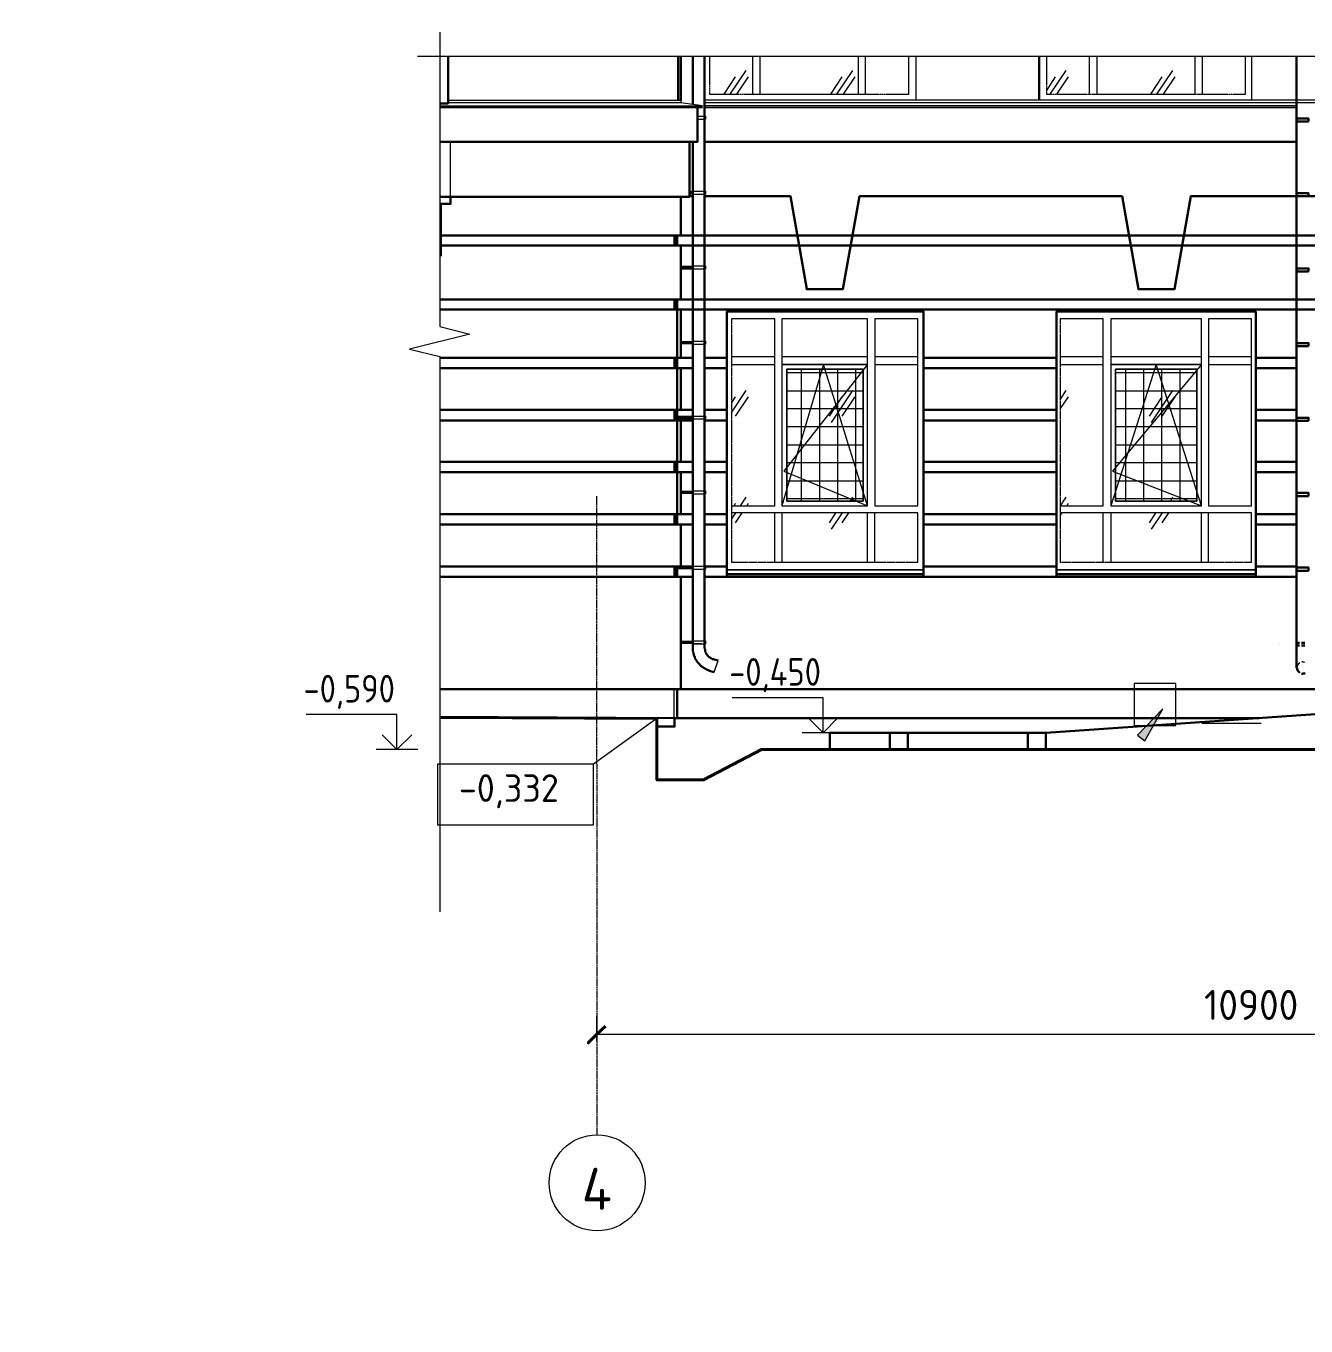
# Model space of a CAD drawing. Header units: millimetres. Extents: x 504091 to 2165846, y 135022 to 442887.
# Drawn here: x 1013206 to 1023872, y 303332 to 314164 of the extents above; entities that cross this region are included whole.
import ezdxf
from ezdxf import colors
from ezdxf.entities.mleader import LeaderData, LeaderLine
from ezdxf.math import Vec2, Vec3

# ---------------------------------------------------------------- set-up
doc = ezdxf.new("R2010")
doc.units = ezdxf.units.MM
doc.linetypes.add('PDF_IMPORT', pattern=[1, 0.8, -0.2])
for name, color, linetype in [('+!RAMKA!+', 7, 'Continuous'), ('+!RAMKA!+ @ 100', 7, 'Continuous'), ('PDF _Аннотация', 7, 'Continuous'), ('PDF _Линии', 7, 'Continuous'), ('PDF _Оси', 7, 'Continuous'), ('PDF _Отметки', 7, 'Continuous'), ('PDF _Размеры-100', 7, 'Continuous'), ('PDF _Стены наружные', 7, 'Continuous'), ('PDF _Текст', 7, 'Continuous'), ('PDF _Узлы', 7, 'Continuous')]:
    doc.layers.add(name, color=color, linetype=linetype)
for name, color, linetype, lineweight in [('+АР_Вспомогательная', 7, 'Continuous', 9), ('Аннотация', 7, 'Continuous', 9), ('отметки', 7, 'Continuous', 20)]:
    doc.layers.add(name, color=color, linetype=linetype, lineweight=lineweight)
for name, color, linetype, true_color in [('PDF _Обобщенные модели', 7, 'Continuous', 0xb5bcbf), ('PDF _Ограждение', 7, 'Continuous', 0x7f7f7f), ('PDF _Окна', 7, 'Continuous', 0x383e42), ('PDF _Стены штриховка поверхности', 7, 'Continuous', 0xcacbcc)]:
    doc.layers.add(name, color=color, linetype=linetype, true_color=true_color)
doc.styles.add('GOST 2.304_new', font='isocpeur.ttf', dxfattribs={"width": 0.9, "oblique": 15})
doc.styles.add('GOST Common_1', font='GOST_Common.ttf', dxfattribs={"width": 0.9, "height": 250})
doc.styles.add('PDF GOST Common', font='GOST_Common.ttf')

# ---------------------------------------------------------------- blocks, each defined once
blk = doc.blocks.new('Высотные отметки - Стрелка вверх-12093-Разрез 2-2')
at = {"layer": 'Аннотация', "lineweight": 20}
for p, q in [((21739, 450), (20439, 450)), ((21739, -50), (21739, 450)), ((21739, -50), (21527, 162)), ((21739, -50), (21951, 162)), ((22039, -50), (21439, -50))]:
    blk.add_line(p, q, dxfattribs=at)
blk = doc.blocks.new('*U5179')
at = {"layer": '+!RAMKA!+ @ 100'}
ml = blk.add_multileader_mtext('Standard', dxfattribs=at)
ml.set_content('Существующий фундамент', color=256, style='GOST 2.304_new')
ml.set_leader_properties(color=253)
ml.build(insert=Vec2(0, 0))
ml.multileader.update_dxf_attribs({"text_left_attachment_type": 6, "text_right_attachment_type": 6, "dogleg_length": 2, "arrow_head_size": 300, "scale": 100})
ctx = ml.context
ctx.base_point, ctx.scale, ctx.char_height, ctx.arrow_head_size, ctx.landing_gap_size, ctx.plane_origin = Vec3(955126, 303336), 100, 300, 300, 200, Vec3(953566, 303376)
ctx.left_attachment, ctx.right_attachment, ctx.text_align_type = 6, 6, 1
notes = []
notes.append((ctx, [(1, (1, 1, 0), (954926, 303336), (1, 0), 200, [(0, [(954467, 304129)], 0, [])])]))
ctx.mtext.insert, ctx.mtext.width, ctx.mtext.alignment, ctx.mtext.flow_direction = Vec3(956588, 303726), 1630.35, 2, 5
for ctx, leaders in notes:
    for number, flags, end, landing, length, lines in leaders:
        leader = LeaderData()
        leader.index, (leader.has_last_leader_line, leader.has_dogleg_vector, leader.attachment_direction) = number, flags
        leader.last_leader_point, leader.dogleg_vector, leader.dogleg_length = Vec3(end), Vec3(landing), length
        for number, points, colour, breaks in lines:
            line = LeaderLine()
            line.index, line.vertices, line.color, line.breaks = number, Vec3.list(points), colors.encode_raw_color(colour), breaks
            leader.lines.append(line)
        ctx.leaders.append(leader)
blk = doc.blocks.new('*U5180')
at = {"layer": '+!RAMKA!+ @ 100'}
ml = blk.add_multileader_mtext('Standard', dxfattribs=at)
ml.set_content('Отделку см. АР', color=256, style='GOST 2.304_new')
ml.set_leader_properties(color=253)
ml.build(insert=Vec2(0, 0))
ml.multileader.update_dxf_attribs({"text_left_attachment_type": 6, "text_right_attachment_type": 6, "dogleg_length": 2, "arrow_head_size": 300, "scale": 100})
ctx = ml.context
ctx.base_point, ctx.scale, ctx.char_height, ctx.arrow_head_size, ctx.landing_gap_size, ctx.plane_origin = Vec3(955230, 305233), 100, 300, 300, 200, Vec3(953262, 305273)
ctx.left_attachment, ctx.right_attachment, ctx.text_align_type = 6, 6, 1
notes = []
notes.append((ctx, [(1, (1, 1, 0), (955030, 305233), (1, 0), 200, [(0, [(954056, 304405)], 0, [])])]))
ctx.mtext.insert, ctx.mtext.width, ctx.mtext.alignment, ctx.mtext.flow_direction = Vec3(956145, 305593), 1630.35, 2, 5
for ctx, leaders in notes:
    for number, flags, end, landing, length, lines in leaders:
        leader = LeaderData()
        leader.index, (leader.has_last_leader_line, leader.has_dogleg_vector, leader.attachment_direction) = number, flags
        leader.last_leader_point, leader.dogleg_vector, leader.dogleg_length = Vec3(end), Vec3(landing), length
        for number, points, colour, breaks in lines:
            line = LeaderLine()
            line.index, line.vertices, line.color, line.breaks = number, Vec3.list(points), colors.encode_raw_color(colour), breaks
            leader.lines.append(line)
        ctx.leaders.append(leader)

msp = doc.modelspace()

# ---------------------------------------------------------------- hatches: boundary and pattern name
at = {"layer": 'PDF _Аннотация', "transparency": 33554687}
msp.add_hatch(color=256, dxfattribs=at).paths.add_polyline_path([(1022555.1912, 308254.2594), (1022677.9368, 308474.355), (1022466.3065, 308254.2594), (1022529.7956, 308207.7008)])
at = {"layer": 'PDF _Обобщенные модели', "transparency": 33554559}
for points in [[(1018868.5914, 313413.8062), (1018868.5914, 313418.0388), (1018864.3588, 313418.0388), (1018860.1262, 313413.8062), (1018864.3588, 313409.5736), (1018868.5914, 313409.5736)], [(1018868.5914, 313388.4106), (1018868.5914, 313392.6432), (1018864.3588, 313392.6432), (1018860.1262, 313388.4106), (1018864.3588, 313384.178), (1018868.5914, 313384.178)], [(1023795.3448, 313392.6432), (1023795.3448, 313396.8758), (1023791.1122, 313396.8758), (1023786.8796, 313392.6432), (1023791.1122, 313388.4106), (1023795.3448, 313388.4106)], [(1023795.3448, 313367.2475), (1023795.3448, 313371.4802), (1023791.1122, 313371.4802), (1023786.8796, 313367.2475), (1023791.1122, 313363.0149), (1023795.3448, 313363.0149)], [(1018868.5914, 312787.3805), (1018868.5914, 312791.6131), (1018864.3588, 312791.6131), (1018860.1262, 312787.3805), (1018864.3588, 312783.1479), (1018868.5914, 312783.1479)], [(1018868.5914, 312761.9849), (1018868.5914, 312766.2175), (1018864.3588, 312766.2175), (1018860.1262, 312761.9849), (1018864.3588, 312757.7523), (1018868.5914, 312757.7523)], [(1023795.3448, 312770.4501), (1023795.3448, 312774.6827), (1023791.1122, 312774.6827), (1023786.8796, 312770.4501), (1023791.1122, 312766.2175), (1023795.3448, 312766.2175)], [(1023795.3448, 312745.0545), (1023795.3448, 312749.2871), (1023791.1122, 312749.2871), (1023786.8796, 312745.0545), (1023791.1122, 312740.8219), (1023795.3448, 312740.8219)], [(1018868.5914, 312165.1874), (1018868.5914, 312169.42), (1018864.3588, 312169.42), (1018860.1262, 312165.1874), (1018864.3588, 312160.9548), (1018868.5914, 312160.9548)], [(1018868.5914, 312139.7918), (1018868.5914, 312144.0244), (1018864.3588, 312144.0244), (1018860.1262, 312139.7918), (1018864.3588, 312135.5592), (1018868.5914, 312135.5592)], [(1023795.3448, 312144.0244), (1023795.3448, 312148.257), (1023791.1122, 312148.257), (1023786.8796, 312144.0244), (1023791.1122, 312139.7918), (1023795.3448, 312139.7918)], [(1023795.3448, 312118.6288), (1023795.3448, 312122.8614), (1023791.1122, 312122.8614), (1023786.8796, 312118.6288), (1023791.1122, 312114.3962), (1023795.3448, 312114.3962)], [(1018868.5914, 311538.7617), (1018868.5914, 311542.9943), (1018864.3588, 311542.9943), (1018860.1262, 311538.7617), (1018864.3588, 311534.5291), (1018868.5914, 311534.5291)], [(1023795.3448, 311521.8313), (1023795.3448, 311526.0639), (1023791.1122, 311526.0639), (1023786.8796, 311521.8313), (1023791.1122, 311517.5987), (1023795.3448, 311517.5987)], [(1018868.5914, 311513.3661), (1018868.5914, 311517.5987), (1018864.3588, 311517.5987), (1018860.1262, 311513.3661), (1018864.3588, 311509.1335), (1018868.5914, 311509.1335)], [(1023795.3448, 311496.4357), (1023795.3448, 311500.6683), (1023791.1122, 311500.6683), (1023786.8796, 311496.4357), (1023791.1122, 311492.2031), (1023795.3448, 311492.2031)], [(1018868.5914, 310912.336), (1018868.5914, 310916.5686), (1018864.3588, 310916.5686), (1018860.1262, 310912.336), (1018864.3588, 310908.1034), (1018868.5914, 310908.1034)], [(1018868.5914, 310891.173), (1018868.5914, 310895.4056), (1018864.3588, 310895.4056), (1018860.1262, 310891.173), (1018864.3588, 310886.9404), (1018868.5914, 310886.9404)], [(1023795.3448, 310899.6382), (1023795.3448, 310903.8708), (1023791.1122, 310903.8708), (1023786.8796, 310899.6382), (1023791.1122, 310895.4056), (1023795.3448, 310895.4056)], [(1023795.3448, 310874.2426), (1023795.3448, 310878.4752), (1023791.1122, 310878.4752), (1023786.8796, 310874.2426), (1023791.1122, 310870.01), (1023795.3448, 310870.01)], [(1018868.5914, 310290.1429), (1018868.5914, 310294.3756), (1018864.3588, 310294.3756), (1018860.1262, 310290.1429), (1018864.3588, 310285.9103), (1018868.5914, 310285.9103)], [(1018868.5914, 310264.7473), (1018868.5914, 310268.9799), (1018864.3588, 310268.9799), (1018860.1262, 310264.7473), (1018864.3588, 310260.5147), (1018868.5914, 310260.5147)], [(1023795.3448, 310273.2125), (1023795.3448, 310277.4451), (1023791.1122, 310277.4451), (1023786.8796, 310273.2125), (1023791.1122, 310268.9799), (1023795.3448, 310268.9799)], [(1023795.3448, 310247.8169), (1023795.3448, 310252.0495), (1023791.1122, 310252.0495), (1023786.8796, 310247.8169), (1023791.1122, 310243.5843), (1023795.3448, 310243.5843)], [(1018868.5914, 309663.7173), (1018868.5914, 309667.9499), (1018864.3588, 309667.9499), (1018860.1262, 309663.7173), (1018864.3588, 309659.4846), (1018868.5914, 309659.4846)], [(1018868.5914, 309638.3216), (1018868.5914, 309642.5542), (1018864.3588, 309642.5542), (1018860.1262, 309638.3216), (1018864.3588, 309634.089), (1018868.5914, 309634.089)], [(1023795.3448, 309651.0194), (1023795.3448, 309655.252), (1023791.1122, 309655.252), (1023786.8796, 309651.0194), (1023791.1122, 309646.7868), (1023795.3448, 309646.7868)], [(1023795.3448, 309625.6238), (1023795.3448, 309629.8564), (1023791.1122, 309629.8564), (1023786.8796, 309625.6238), (1023791.1122, 309621.3912), (1023795.3448, 309621.3912)], [(1018868.5914, 309041.5242), (1018868.5914, 309045.7568), (1018864.3588, 309045.7568), (1018860.1262, 309041.5242), (1018864.3588, 309037.2916), (1018868.5914, 309037.2916)], [(1023795.3448, 309024.5937), (1023795.3448, 309028.8263), (1023791.1122, 309028.8263), (1023786.8796, 309024.5937), (1023791.1122, 309020.3611), (1023795.3448, 309020.3611)], [(1023795.3448, 309003.4307), (1023795.3448, 309007.6633), (1023791.1122, 309007.6633), (1023786.8796, 309003.4307), (1023791.1122, 308999.1981), (1023795.3448, 308999.1981)]]:
    msp.add_hatch(color=7, dxfattribs=at).paths.add_polyline_path(points)
at = {"layer": 'PDF _Стены наружные', "true_color": 0xe2e2e2, "transparency": 33554687}
for points in [[(1018631.5654, 312419.1438), (1018610.4024, 312419.1438), (1018610.4024, 312334.4917), (1018631.5654, 312334.4917)], [(1018631.5654, 311885.8354), (1018610.4024, 311885.8354), (1018610.4024, 311801.1833), (1018631.5654, 311801.1833)], [(1018631.5654, 311399.0857), (1018610.4024, 311399.0857), (1018610.4024, 311314.4336), (1018631.5654, 311314.4336)], [(1018631.5654, 310967.3599), (1018610.4024, 310967.3599), (1018610.4024, 310878.4752), (1018631.5654, 310878.4752)], [(1018631.5654, 310531.4015), (1018610.4024, 310531.4015), (1018610.4024, 310446.7494), (1018631.5654, 310446.7494)], [(1018631.5654, 310095.4431), (1018610.4024, 310095.4431), (1018610.4024, 310010.7909), (1018631.5654, 310010.7909)], [(1018631.5654, 309659.4846), (1018610.4024, 309659.4846), (1018610.4024, 309574.8325), (1018631.5654, 309574.8325)]]:
    msp.add_hatch(color=254, dxfattribs=at).paths.add_polyline_path(points)
at = {"layer": 'PDF _Стены наружные', "true_color": 0xf4cc95, "transparency": 33554687}
for points in [[(1020684.3794, 309595.9956), (1019046.3608, 309595.9956), (1019046.3608, 309574.8325), (1020684.3794, 309574.8325)], [(1023452.5037, 309595.9956), (1021793.3222, 309595.9956), (1021793.3222, 309574.8325), (1023452.5037, 309574.8325)]]:
    msp.add_hatch(color=31, dxfattribs=at).paths.add_polyline_path(points)
at = {"layer": 'PDF _Стены наружные', "transparency": 33554687}
for points in [[(1020688.612, 309595.9956), (1020688.612, 309600.2282), (1020684.3794, 309600.2282), (1020680.1468, 309595.9956), (1020684.3794, 309591.7629), (1020688.612, 309591.7629)], [(1023456.7363, 309595.9956), (1023456.7363, 309600.2282), (1023452.5037, 309600.2282), (1023448.2711, 309595.9956), (1023452.5037, 309591.7629), (1023456.7363, 309591.7629)]]:
    msp.add_hatch(color=256, dxfattribs=at).paths.add_polyline_path(points)

# ---------------------------------------------------------------- linework, layer by layer
at = {"layer": '+АР_Вспомогательная', "color": 7, "linetype": 'Continuous', "ltscale": 50}
for points in [[(1016468.3724, 313914.1869), (1035672.8781, 313914.1869), (1035735.3781, 314164.1869), (1035860.3781, 313664.1869), (1035922.8781, 313914.1869), (1044742.7044, 313914.1869)], [(1016652.6491, 314113.6963), (1016652.6491, 311659.7931), (1016902.6491, 311597.2931), (1016402.6491, 311472.2931), (1016652.6491, 311409.7931), (1016652.6491, 306782.4633)]]:
    msp.add_lwpolyline(points, dxfattribs=at)
at = {"layer": 'PDF _Аннотация', "lineweight": 9}
msp.add_lwpolyline([(1022677.9368, 308474.355), (1022466.3065, 308254.2594), (1022529.7956, 308207.7008)], close=True, dxfattribs=at)
at = {"layer": 'PDF _Аннотация', "lineweight": 20}
msp.add_lwpolyline([(1016633.7754, 308013.0009), (1016633.7754, 307509.3208), (1017933.1854, 307509.3208), (1017933.1854, 308013.0009)], close=True, dxfattribs=at)
at = {"layer": 'PDF _Линии', "lineweight": 30}
for p, q in [((1018631.5654, 308398.168), (1023480.1046, 308398.168)), ((1020403.097, 308275.4225), (1021703.097, 308275.4225)), ((1021553.097, 308275.6135), (1021553.097, 308135.6135)), ((1021703.097, 308275.6135), (1021703.097, 308135.6135))]:
    msp.add_line(p, q, dxfattribs=at)
for points in [[(1016652.6491, 313519.2744), (1016722.6601, 313519.6214), (1016722.6601, 313914.1869)], [(1018640.0307, 313545.017), (1018640.0307, 313914.1869)], [(1018661.1937, 313914.1869), (1018661.1937, 313545.017)], [(1018762.7762, 313914.1869), (1018762.7762, 313511.1562)], [(1018974.4065, 308876.4525), (1018932.0805, 308889.1503), (1018927.8479, 308889.1503), (1018923.6153, 308889.1503), (1018919.3827, 308893.383), (1018915.15, 308893.383), (1018910.9174, 308897.6156), (1018906.6848, 308901.8482), (1018902.4522, 308901.8482), (1018898.2196, 308906.0808), (1018893.987, 308910.3134), (1018889.7544, 308914.546), (1018885.5218, 308918.7786), (1018881.2892, 308923.0112), (1018881.2892, 308927.2438), (1018877.0566, 308927.2438), (1018877.0566, 308931.4764), (1018872.824, 308935.709), (1018872.824, 308939.9416), (1018868.5914, 308944.1742), (1018868.5914, 308948.4068), (1018864.3588, 308952.6394), (1018864.3588, 308956.872), (1018864.3588, 308961.1046), (1018864.3588, 308965.3373), (1018864.3588, 308969.5699), (1018864.3588, 308973.8025), (1018860.1262, 308978.0351), (1018860.1262, 308982.2677), (1018860.1262, 309028.8263), (1018860.1262, 313914.1869)], [(1018974.4065, 308876.4525), (1018932.0805, 308889.1503), (1018927.8479, 308889.1503), (1018923.6153, 308889.1503), (1018919.3827, 308893.383), (1018915.15, 308893.383), (1018910.9174, 308897.6156), (1018906.6848, 308901.8482), (1018902.4522, 308901.8482), (1018898.2196, 308906.0808), (1018893.987, 308910.3134), (1018889.7544, 308914.546), (1018885.5218, 308918.7786), (1018881.2892, 308923.0112), (1018881.2892, 308927.2438), (1018877.0566, 308927.2438), (1018877.0566, 308931.4764), (1018872.824, 308935.709), (1018872.824, 308939.9416), (1018868.5914, 308944.1742), (1018868.5914, 308948.4068), (1018864.3588, 308952.6394), (1018864.3588, 308956.872), (1018864.3588, 308961.1046), (1018864.3588, 308965.3373), (1018864.3588, 308969.5699), (1018864.3588, 308973.8025), (1018860.1262, 308978.0351), (1018860.1262, 308982.2677), (1018860.1262, 309028.8263), (1018860.1262, 313914.1869)], [(1021649.4136, 313545.017), (1021649.4136, 313914.1869)], [(1018800.8697, 313481.5279), (1018800.8697, 313197.9433), (1016652.6491, 313197.9433)], [(1018860.1262, 312745.0545), (1019575.4366, 312745.0545), (1019710.88, 311970.4875), (1020011.395, 311970.4875), (1020151.071, 312745.0545), (1022339.3283, 312745.0545), (1022474.7717, 311970.4875), (1022775.2868, 311970.4875), (1022910.7302, 312745.0545), (1023791.1122, 312745.0545), (1023791.1122, 312770.4501), (1023841.9035, 312770.4501), (1023892.6948, 312770.4501), (1023892.6948, 312745.0545), (1025141.3135, 312745.0545), (1025276.7569, 311970.4875), (1025577.272, 311970.4875), (1025712.7154, 312745.0545), (1027943.2987, 312745.0545), (1028082.9747, 311970.4875), (1028383.4898, 311970.4875), (1028518.9332, 312745.0545), (1029196.1501, 312745.0545), (1029196.1501, 313481.5279)], [(1018864.3588, 313388.4106), (1018864.3588, 313413.8062)], [(1016652.6491, 312740.8219), (1018733.148, 312740.8219), (1018733.148, 313197.9433)], [(1016652.6491, 312740.8219), (1018733.148, 312740.8219), (1018733.148, 313197.9433)], [(1018762.7762, 313197.9433), (1018762.7762, 309028.8263), (1018762.7762, 308982.2677), (1018762.7762, 308973.8025), (1018762.7762, 308969.5699), (1018762.7762, 308961.1046), (1018762.7762, 308952.6394), (1018767.0088, 308944.1742), (1018767.0088, 308935.709), (1018771.2414, 308927.2438), (1018771.2414, 308918.7786), (1018775.474, 308914.546), (1018779.7067, 308906.0808), (1018779.7067, 308897.6156), (1018783.9393, 308889.1503), (1018788.1719, 308884.9177), (1018792.4045, 308876.4525), (1018796.6371, 308872.2199), (1018800.8697, 308863.7547), (1018805.1023, 308859.5221), (1018813.5675, 308851.0569), (1018817.8001, 308846.8243), (1018822.0327, 308838.3591), (1018826.2653, 308834.1265), (1018834.7305, 308829.8939), (1018838.9631, 308825.6613), (1018847.4283, 308821.4286), (1018851.661, 308817.196), (1018860.1262, 308812.9634), (1018868.5914, 308808.7308), (1018872.824, 308804.4982), (1018881.2892, 308800.2656), (1018889.7544, 308796.033), (1018898.2196, 308796.033), (1018898.2196, 308791.8004), (1018940.5457, 308779.1026)], [(1018762.7762, 313197.9433), (1018762.7762, 309028.8263), (1018762.7762, 308982.2677), (1018762.7762, 308973.8025), (1018762.7762, 308969.5699), (1018762.7762, 308961.1046), (1018762.7762, 308952.6394), (1018767.0088, 308944.1742), (1018767.0088, 308935.709), (1018771.2414, 308927.2438), (1018771.2414, 308918.7786), (1018775.474, 308914.546), (1018779.7067, 308906.0808), (1018779.7067, 308897.6156), (1018783.9393, 308889.1503), (1018788.1719, 308884.9177), (1018792.4045, 308876.4525), (1018796.6371, 308872.2199), (1018800.8697, 308863.7547), (1018805.1023, 308859.5221), (1018813.5675, 308851.0569), (1018817.8001, 308846.8243), (1018822.0327, 308838.3591), (1018826.2653, 308834.1265), (1018834.7305, 308829.8939), (1018838.9631, 308825.6613), (1018847.4283, 308821.4286), (1018851.661, 308817.196), (1018860.1262, 308812.9634), (1018868.5914, 308808.7308), (1018872.824, 308804.4982), (1018881.2892, 308800.2656), (1018889.7544, 308796.033), (1018898.2196, 308796.033), (1018898.2196, 308791.8004), (1018940.5457, 308779.1026)], [(1018860.1262, 313197.9433), (1023791.1122, 313197.9433)], [(1016663.4036, 312245.6069), (1016663.4036, 312681.5654), (1016743.8231, 312681.5654), (1016743.8231, 312740.8219)], [(1018762.7762, 312778.9153), (1018733.148, 312778.9153)], [(1018733.148, 312770.4501), (1018762.7762, 312770.4501)], [(1018733.148, 312745.0545), (1018762.7762, 312745.0545)], [(1018758.5436, 312787.3805), (1018758.5436, 312761.9849)], [(1018864.3588, 312761.9849), (1018864.3588, 312787.3805)], [(1023791.1122, 312745.0545), (1023841.9035, 312745.0545), (1023892.6948, 312745.0545)], [(1018610.4024, 312334.4917), (1018610.4024, 312419.1438)], [(1018631.5654, 312419.1438), (1018631.5654, 312334.4917)], [(1018762.7762, 312156.7222), (1018661.1937, 312156.7222)], [(1018661.1937, 312144.0244), (1018762.7762, 312144.0244)], [(1018758.5436, 312165.1874), (1018758.5436, 312139.7918)], [(1018864.3588, 312139.7918), (1018864.3588, 312165.1874)], [(1018610.4024, 311801.1833), (1018610.4024, 311885.8354)], [(1016663.4036, 311801.1833), (1018661.1937, 311801.1833), (1018661.1937, 311399.0857), (1018762.7762, 311399.0857)], [(1019046.3608, 311314.4336), (1019046.3608, 311784.2529), (1020684.3794, 311784.2529), (1020684.3794, 309574.8325)], [(1021793.3222, 309574.8325), (1021793.3222, 311784.2529), (1023452.5037, 311784.2529), (1023452.5037, 309574.8325)], [(1018762.7762, 311530.2965), (1018661.1937, 311530.2965)], [(1018758.5436, 311538.7617), (1018758.5436, 311513.3661)], [(1018864.3588, 311513.3661), (1018864.3588, 311538.7617)], [(1018661.1937, 311521.8313), (1018762.7762, 311521.8313)], [(1016663.4036, 311399.0857), (1018661.1937, 311399.0857)], [(1018661.1937, 310967.3599), (1018661.1937, 311314.4336), (1016663.4036, 311314.4336)], [(1018610.4024, 311314.4336), (1018610.4024, 311399.0857)], [(1018762.7762, 311314.4336), (1018661.1937, 311314.4336)], [(1018860.1262, 311399.0857), (1019046.3608, 311399.0857)], [(1019046.3608, 309574.8325), (1019046.3608, 311314.4336), (1018860.1262, 311314.4336)], [(1020684.3794, 311399.0857), (1021793.3222, 311399.0857)], [(1021793.3222, 311314.4336), (1020684.3794, 311314.4336)], [(1023452.5037, 311399.0857), (1023791.1122, 311399.0857)], [(1023791.1122, 311314.4336), (1023452.5037, 311314.4336)], [(1016663.4036, 310967.3599), (1018762.7762, 310967.3599)], [(1018762.7762, 310878.4752), (1016663.4036, 310878.4752)], [(1018610.4024, 310878.4752), (1018610.4024, 310967.3599)], [(1018762.7762, 310908.1034), (1018631.5654, 310908.1034)], [(1018631.5654, 310895.4056), (1018762.7762, 310895.4056)], [(1018661.1937, 310531.4015), (1018661.1937, 310878.4752)], [(1018758.5436, 310912.336), (1018758.5436, 310891.173)], [(1018860.1262, 310967.3599), (1019046.3608, 310967.3599)], [(1019046.3608, 310878.4752), (1018860.1262, 310878.4752)], [(1018864.3588, 310891.173), (1018864.3588, 310912.336)], [(1020684.3794, 310967.3599), (1021793.3222, 310967.3599)], [(1021793.3222, 310878.4752), (1020684.3794, 310878.4752)], [(1023452.5037, 310967.3599), (1023791.1122, 310967.3599)], [(1023791.1122, 310878.4752), (1023452.5037, 310878.4752)], [(1016663.4036, 310531.4015), (1018762.7762, 310531.4015)], [(1016663.4036, 310446.7494), (1018661.1937, 310446.7494), (1018661.1937, 310095.4431), (1018762.7762, 310095.4431)], [(1018610.4024, 310446.7494), (1018610.4024, 310531.4015)], [(1018762.7762, 310446.7494), (1018661.1937, 310446.7494)], [(1018860.1262, 310531.4015), (1019046.3608, 310531.4015)], [(1019046.3608, 310446.7494), (1018860.1262, 310446.7494)], [(1020684.3794, 310531.4015), (1021793.3222, 310531.4015)], [(1021793.3222, 310446.7494), (1020684.3794, 310446.7494)], [(1023452.5037, 310531.4015), (1023791.1122, 310531.4015)], [(1023791.1122, 310446.7494), (1023452.5037, 310446.7494)], [(1018762.7762, 310281.6777), (1018661.1937, 310281.6777)], [(1018661.1937, 310273.2125), (1018762.7762, 310273.2125)], [(1018758.5436, 310290.1429), (1018758.5436, 310264.7473)], [(1018864.3588, 310264.7473), (1018864.3588, 310290.1429)], [(1016663.4036, 310095.4431), (1018661.1937, 310095.4431)], [(1018762.7762, 310010.7909), (1016663.4036, 310010.7909)], [(1018610.4024, 310010.7909), (1018610.4024, 310095.4431)], [(1018661.1937, 310010.7909), (1018661.1937, 309659.4846), (1018758.5436, 309659.4846)], [(1018860.1262, 310095.4431), (1019046.3608, 310095.4431)], [(1019046.3608, 310010.7909), (1018860.1262, 310010.7909)], [(1020684.3794, 310095.4431), (1021793.3222, 310095.4431)], [(1021793.3222, 310010.7909), (1020684.3794, 310010.7909)], [(1023452.5037, 310095.4431), (1023791.1122, 310095.4431)], [(1023791.1122, 310010.7909), (1023452.5037, 310010.7909)], [(1016663.4036, 309659.4846), (1018661.1937, 309659.4846)], [(1018762.7762, 309574.8325), (1016663.4036, 309574.8325)], [(1018610.4024, 309574.8325), (1018610.4024, 309659.4846)], [(1018762.7762, 309659.4846), (1018631.5654, 309659.4846), (1018631.5654, 309574.8325)], [(1018631.5654, 309646.7868), (1018762.7762, 309646.7868)], [(1018661.1937, 308639.4266), (1018661.1937, 309574.8325)], [(1018758.5436, 309663.7173), (1018758.5436, 309638.3216)], [(1023791.1122, 309574.8325), (1018860.1262, 309574.8325)], [(1018864.3588, 309638.3216), (1018864.3588, 309663.7173)], [(1018864.3588, 309659.4846), (1019046.3608, 309659.4846)], [(1020684.3794, 309595.9956), (1019046.3608, 309595.9956)], [(1020684.3794, 309659.4846), (1021793.3222, 309659.4846)], [(1023452.5037, 309595.9956), (1021793.3222, 309595.9956)], [(1023452.5037, 309659.4846), (1023791.1122, 309659.4846)], [(1018762.7762, 309033.059), (1018661.1937, 309033.059)], [(1018758.5436, 309041.5242), (1018758.5436, 309016.1285)], [(1018864.3588, 309016.1285), (1018864.3588, 309041.5242)], [(1018661.1937, 309024.5937), (1018762.7762, 309024.5937)], [(1023816.5079, 309024.5937), (1023791.1122, 309024.5937), (1023791.1122, 309003.4307), (1023816.5079, 309003.4307)], [(1023791.1122, 308812.9634), (1023791.1122, 308825.6613), (1023791.1122, 308829.8939), (1023791.1122, 308834.1265), (1023791.1122, 308838.3591), (1023791.1122, 308842.5917), (1023791.1122, 308846.8243), (1023791.1122, 308851.0569), (1023791.1122, 308855.2895), (1023791.1122, 308859.5221), (1023791.1122, 308863.7547), (1023791.1122, 308867.9873), (1023791.1122, 308872.2199), (1023791.1122, 308876.4525), (1023791.1122, 308880.6851), (1023791.1122, 308889.1503), (1023791.1122, 308893.383), (1023791.1122, 308897.6156), (1023791.1122, 308901.8482), (1023791.1122, 308910.3134), (1023791.1122, 308914.546), (1023791.1122, 308918.7786), (1023791.1122, 308927.2438), (1023791.1122, 308931.4764), (1023791.1122, 308935.709), (1023791.1122, 308944.1742), (1023791.1122, 308948.4068), (1023791.1122, 308956.872), (1023791.1122, 308961.1046), (1023791.1122, 308965.3373), (1023791.1122, 308969.5699), (1023791.1122, 309016.1285)], [(1023833.4383, 309024.5937), (1023841.9035, 309024.5937), (1023863.0665, 309024.5937)], [(1023833.4383, 309003.4307), (1023841.9035, 309003.4307), (1023863.0665, 309003.4307)], [(1029003.4542, 308724.0787), (1028205.7203, 308724.0787), (1021703.097, 308275.6135)], [(1016652.6491, 308639.4266), (1022026.1155, 308639.4266)], [(1018631.5654, 308639.4266), (1018631.5654, 308398.168), (1018610.4024, 308398.168), (1018610.4024, 308326.2137), (1018462.2612, 308326.2137)], [(1016652.6491, 308407.1486), (1018610.4024, 308398.168)], [(1019903.6494, 308135.6135), (1019903.6494, 308275.4225), (1020403.097, 308275.4225)], [(1020403.097, 308135.6135), (1020403.097, 308275.4225)], [(1020553.097, 308135.6135), (1020553.097, 308275.4225)]]:
    msp.add_lwpolyline(points, dxfattribs=at)
at = {"layer": 'PDF _Линии', "lineweight": 30, "ltscale": 144.182375}
msp.add_lwpolyline([(1023791.1122, 313914.1869), (1023791.1122, 309016.1285)], dxfattribs=at)
at = {"layer": 'PDF _Линии', "lineweight": 30}
for points in [[(1023892.6948, 313367.2475), (1023892.6948, 313392.6432), (1023841.9035, 313392.6432), (1023791.1122, 313392.6432), (1023791.1122, 313367.2475), (1023841.9035, 313367.2475)], [(1023892.6948, 312118.6288), (1023892.6948, 312144.0244), (1023841.9035, 312144.0244), (1023791.1122, 312144.0244), (1023791.1122, 312118.6288), (1023841.9035, 312118.6288)], [(1023892.6948, 311496.4357), (1023892.6948, 311521.8313), (1023841.9035, 311521.8313), (1023791.1122, 311521.8313), (1023791.1122, 311496.4357), (1023841.9035, 311496.4357)], [(1023892.6948, 310874.2426), (1023892.6948, 310899.6382), (1023841.9035, 310899.6382), (1023791.1122, 310899.6382), (1023791.1122, 310874.2426), (1023841.9035, 310874.2426)], [(1023892.6948, 310247.8169), (1023892.6948, 310273.2125), (1023841.9035, 310273.2125), (1023791.1122, 310273.2125), (1023791.1122, 310247.8169), (1023841.9035, 310247.8169)], [(1023892.6948, 309625.6238), (1023892.6948, 309651.0194), (1023841.9035, 309651.0194), (1023791.1122, 309651.0194), (1023791.1122, 309625.6238), (1023841.9035, 309625.6238)]]:
    msp.add_lwpolyline(points, close=True, dxfattribs=at)
at = {"layer": 'PDF _Линии', "lineweight": 9}
msp.add_lwpolyline([(1016652.6491, 312740.8219), (1016743.8231, 312740.8219), (1016743.8231, 313197.9433), (1016652.6491, 313197.9433)], dxfattribs=at)
at = {"layer": 'PDF _Линии', "lineweight": 30, "ltscale": 35.304786}
msp.add_lwpolyline([(1016652.6491, 312419.1438), (1018661.1937, 312419.1438), (1018661.1937, 312740.8219)], dxfattribs=at)
at = {"layer": 'PDF _Линии', "lineweight": 30, "ltscale": 23.45186}
msp.add_lwpolyline([(1018661.1937, 312419.1438), (1029073.4046, 312419.1438)], dxfattribs=at)
at = {"layer": 'PDF _Линии', "lineweight": 30, "ltscale": 51.814218}
for points in [[(1016652.6491, 312334.4917), (1018661.1937, 312334.4917), (1018661.1937, 311885.8354), (1029200.3827, 311885.8354)], [(1029200.3827, 311801.1833), (1018661.1937, 311801.1833)]]:
    msp.add_lwpolyline(points, dxfattribs=at)
at = {"layer": 'PDF _Линии', "lineweight": 30, "ltscale": 23.748183}
msp.add_lwpolyline([(1029200.3827, 312334.4917), (1018661.1937, 312334.4917)], dxfattribs=at)
at = {"layer": 'PDF _Линии', "lineweight": 30, "ltscale": 31.875904}
msp.add_lwpolyline([(1016652.6491, 311885.8354), (1018661.1937, 311885.8354)], dxfattribs=at)
at = {"layer": 'PDF _Линии', "lineweight": 30, "ltscale": 0.888969}
msp.add_lwpolyline([(1018631.5654, 311885.8354), (1018631.5654, 310010.7909)], dxfattribs=at)
at = {"layer": 'PDF _Линии', "lineweight": 9, "ltscale": 3.018652}
msp.add_lwpolyline([(1020218.7927, 311344.0619), (1019520.4127, 310455.2146), (1020218.7927, 310167.3974), (1019850.556, 311344.0619), (1019503.4823, 310167.3974)], dxfattribs=at)
at = {"layer": 'PDF _Линии', "lineweight": 9, "ltscale": 3.215551}
msp.add_lwpolyline([(1022999.6149, 311344.0619), (1022258.9088, 310455.2146), (1022999.6149, 310167.3974), (1022622.9129, 311344.0619), (1022246.211, 310167.3974)], dxfattribs=at)
at = {"layer": 'PDF _Линии', "lineweight": 9}
for points in [[(1020180.6993, 311305.9684), (1019545.8083, 311305.9684), (1019545.8083, 310205.4908), (1020180.6993, 310205.4908)], [(1022961.5214, 311305.9684), (1022284.3045, 311305.9684), (1022284.3045, 310205.4908), (1022961.5214, 310205.4908)], [(1022787.9846, 308685.9853), (1022440.9109, 308685.9853), (1022440.9109, 308334.679), (1022787.9846, 308334.679)]]:
    msp.add_lwpolyline(points, close=True, dxfattribs=at)
at = {"layer": 'PDF _Линии', "lineweight": 30, "ltscale": 0.761974}
msp.add_lwpolyline([(1022026.1155, 308639.4266), (1026975.4563, 308639.4266)], dxfattribs=at)
at = {"layer": 'PDF _Линии', "lineweight": 40}
msp.add_lwpolyline([(1028742.2893, 308135.6135), (1019334.178, 308135.6135), (1018851.661, 307881.7901), (1018462.2612, 307881.7901), (1018462.2612, 308393.9354), (1016652.6491, 308402.7114)], dxfattribs=at)
at = {"layer": 'PDF _Линии', "lineweight": 30}
for centre, radius, start, end in [((1023845.3051, 308816.5351), 48.675, 180.00000653, 240.00181891), ((1023844.0323, 308815.1361), 48.7313, 259.14376673, 269.98530575), ((1023845.3051, 308816.5346), 48.6744, 269.99991704, 293.09895112)]:
    msp.add_arc(centre, radius, start, end, dxfattribs=at)
at = {"layer": 'PDF _Обобщенные модели', "color": 7, "lineweight": 18}
for points in [[(1018800.8697, 313413.8062), (1018864.3588, 313413.8062)], [(1018800.8697, 313388.4106), (1018864.3588, 313388.4106)], [(1018758.5436, 312787.3805), (1018864.3588, 312787.3805)], [(1018758.5436, 312761.9849), (1018864.3588, 312761.9849)], [(1018758.5436, 312165.1874), (1018864.3588, 312165.1874)], [(1018758.5436, 312139.7918), (1018864.3588, 312139.7918)], [(1018758.5436, 311538.7617), (1018864.3588, 311538.7617)], [(1018758.5436, 311513.3661), (1018864.3588, 311513.3661)], [(1018758.5436, 310912.336), (1018864.3588, 310912.336)], [(1018758.5436, 310891.173), (1018864.3588, 310891.173)], [(1018758.5436, 310290.1429), (1018864.3588, 310290.1429)], [(1018758.5436, 310264.7473), (1018864.3588, 310264.7473)], [(1018758.5436, 309663.7173), (1018864.3588, 309663.7173)], [(1018758.5436, 309638.3216), (1018864.3588, 309638.3216)], [(1018758.5436, 309041.5242), (1018864.3588, 309041.5242)], [(1018758.5436, 309016.1285), (1018864.3588, 309016.1285)], [(1018940.5457, 308779.1026), (1018974.4065, 308876.4525)]]:
    msp.add_lwpolyline(points, dxfattribs=at)
at = {"layer": 'PDF _Обобщенные модели', "lineweight": 0}
for points in [[(1018758.5436, 312770.4501), (1018733.148, 312770.4501), (1018758.5436, 312770.4501)], [(1018758.5436, 311521.8313), (1018661.1937, 311521.8313), (1018758.5436, 311521.8313)], [(1018758.5436, 310273.2125), (1018661.1937, 310273.2125), (1018758.5436, 310273.2125)], [(1018758.5436, 309024.5937), (1018661.1937, 309024.5937), (1018758.5436, 309024.5937)], [(1023841.9035, 309003.4307), (1023833.4383, 309003.4307), (1023841.9035, 309003.4307)], [(1023833.4383, 308872.2199), (1023833.4383, 308872.2199), (1023833.4383, 308872.2199)], [(1023833.4383, 308872.2199), (1023833.4383, 308872.2199), (1023833.4383, 308872.2199)], [(1023850.3687, 308766.4048), (1023833.4383, 308766.4048), (1023850.3687, 308766.4048)]]:
    msp.add_lwpolyline(points, dxfattribs=at)
for points in [[(1018834.7305, 309016.1285), (1018762.7762, 309016.1285), (1018834.7305, 309016.1285)], [(1018940.5457, 308779.1026), (1018940.5457, 308779.1026), (1018940.5457, 308779.1026)], [(1023816.5079, 308770.6374), (1023816.5079, 308770.6374), (1023816.5079, 308770.6374)]]:
    msp.add_lwpolyline(points, close=True, dxfattribs=at)
at = {"layer": 'PDF _Обобщенные модели', "color": 7, "lineweight": 18}
for centre, radius, start, end in [((1023844.0249, 308815.0784), 48.6801, 120.00068637, 179.9984349), ((1023845.305, 308816.5352), 48.6749, 89.99995159, 100.85446786), ((1023844.022, 308815.0852), 48.6695, 66.90095176, 90.0025962)]:
    msp.add_arc(centre, radius, start, end, dxfattribs=at)
at = {"layer": 'PDF _Ограждение', "color": 7, "lineweight": 9}
for points in [[(1016652.6491, 313498.4583), (1018843.1957, 313498.4583), (1018661.1937, 313523.854)], [(1018843.1957, 313485.7605), (1018838.9631, 313481.5279), (1016652.6491, 313481.5279)], [(1018838.9631, 313485.7605), (1018843.1957, 313485.7605), (1016652.6491, 313485.7605)], [(1016722.6601, 313545.017), (1018661.1937, 313545.017), (1018661.1937, 313523.854), (1016722.6601, 313523.854)], [(1023791.1122, 313498.4583), (1018860.1262, 313498.4583)], [(1023791.1122, 313481.5279), (1018860.1262, 313481.5279)], [(1023778.4144, 309532.5065), (1023778.4144, 309532.5065)]]:
    msp.add_lwpolyline(points, dxfattribs=at)
at = {"layer": 'PDF _Ограждение', "color": 7, "lineweight": 9, "ltscale": 49.316637}
for points in [[(1029200.3827, 313545.017), (1018860.1262, 313545.017)], [(1029200.3827, 313523.854), (1018860.1262, 313523.854)]]:
    msp.add_lwpolyline(points, dxfattribs=at)
at = {"layer": 'PDF _Ограждение', "color": 149, "lineweight": 0, "true_color": 0x373f43}
msp.add_lwpolyline([(1023791.1122, 313485.7605), (1018860.1262, 313485.7605), (1023791.1122, 313485.7605)], close=True, dxfattribs=at)
at = {"layer": 'PDF _Ограждение', "color": 7, "lineweight": 9}
msp.add_lwpolyline([(1018860.1262, 313485.7605), (1023791.1122, 313485.7605)], close=True, dxfattribs=at)
at = {"layer": 'PDF _Ограждение', "lineweight": 0}
for points in [[(1023778.4144, 309532.5065), (1023778.4144, 309532.5065), (1023778.4144, 309532.5065)], [(1023867.2991, 309037.2916), (1023867.2991, 309037.2916), (1023867.2991, 309037.2916)]]:
    msp.add_lwpolyline(points, close=True, dxfattribs=at)
at = {"layer": 'PDF _Окна', "color": 7, "linetype": 'PDF_IMPORT', "lineweight": 9, "ltscale": 16.509432}
for points in [[(1018902.4522, 313914.1869), (1018902.4522, 313595.8083), (1020561.6338, 313595.8083)], [(1021708.67, 313914.1869), (1021708.67, 313595.8083), (1023367.8516, 313595.8083)]]:
    msp.add_lwpolyline(points, dxfattribs=at)
at = {"layer": 'PDF _Окна', "color": 7, "lineweight": 9}
for points in [[(1019262.2237, 313595.8083), (1019262.2237, 313914.1869)], [(1019321.4802, 313914.1869), (1019321.4802, 313595.8083), (1020142.6058, 313595.8083), (1020142.6058, 313914.1869)], [(1020201.8623, 313595.8083), (1020201.8623, 313914.1869)], [(1020561.6338, 313595.8083), (1020561.6338, 313914.1869)], [(1022068.4416, 313595.8083), (1022068.4416, 313914.1869)], [(1022127.698, 313914.1869), (1022127.698, 313595.8083), (1022948.8236, 313595.8083), (1022948.8236, 313914.1869)], [(1023008.0801, 313595.8083), (1023008.0801, 313914.1869)], [(1023367.8516, 313595.8083), (1023367.8516, 313914.1869)], [(1019114.0825, 313739.7169), (1019020.9652, 313595.8083)], [(1019202.9673, 313794.7408), (1019071.7565, 313595.8083)], [(1019224.1303, 313739.7169), (1019126.7803, 313595.8083)], [(1020002.9298, 313739.7169), (1019909.8125, 313595.8083)], [(1020091.8145, 313794.7408), (1019960.6037, 313595.8083)], [(1020112.9776, 313739.7169), (1020015.6276, 313595.8083)], [(1021780.6243, 313739.7169), (1021708.67, 313625.4365)], [(1021869.5091, 313794.7408), (1021738.2983, 313595.8083)], [(1021890.6721, 313739.7169), (1021793.3222, 313595.8083)], [(1022669.4716, 313739.7169), (1022576.3543, 313595.8083)], [(1022758.3563, 313794.7408), (1022627.1456, 313595.8083)], [(1022779.5194, 313739.7169), (1022682.1694, 313595.8083)], [(1019084.4543, 310167.3974), (1019444.2258, 310167.3974), (1019444.2258, 311724.9964), (1019084.4543, 311724.9964)], [(1021869.5091, 310239.3517), (1021822.9504, 310167.3974), (1022182.7219, 310167.3974), (1022182.7219, 311724.9964), (1021822.9504, 311724.9964)], [(1019202.9673, 311128.1989), (1019084.4543, 310946.1969)], [(1020091.8145, 311128.1989), (1019914.0451, 310861.5448)], [(1021869.5091, 311128.1989), (1021822.9504, 311056.2446)], [(1022758.3563, 311128.1989), (1022580.5869, 310861.5448)], [(1019114.0825, 311073.1751), (1019084.4543, 311026.6164)], [(1019224.1303, 311073.1751), (1019114.0825, 310912.336)], [(1020002.9298, 311073.1751), (1019897.1146, 310912.336)], [(1020112.9776, 311073.1751), (1020002.9298, 310912.336)], [(1021890.6721, 311073.1751), (1021822.9504, 310975.8251)], [(1022669.4716, 311073.1751), (1022563.6565, 310912.336)], [(1022779.5194, 311073.1751), (1022669.4716, 310912.336)], [(1019202.9673, 310239.3517), (1019156.4086, 310167.3974)], [(1020091.8145, 310239.3517), (1020070.6515, 310205.4908)], [(1022758.3563, 310239.3517), (1022741.4259, 310205.4908)], [(1019114.0825, 310184.3278), (1019105.6173, 310167.3974)], [(1019224.1303, 310184.3278), (1019211.4325, 310167.3974)], [(1021890.6721, 310184.3278), (1021877.9743, 310167.3974)], [(1019118.3151, 310108.1409), (1019084.4543, 310057.3496)], [(1019169.1064, 310108.1409), (1019114.0825, 310023.4888)], [(1019444.2258, 309697.5781), (1019444.2258, 310108.1409)], [(1019503.4823, 310108.1409), (1019503.4823, 309697.5781), (1020218.7927, 309697.5781), (1020218.7927, 310108.1409)], [(1019952.1385, 310108.1409), (1019897.1146, 310023.4888)], [(1020007.1624, 310108.1409), (1019914.0451, 309972.6975)], [(1020057.9537, 310108.1409), (1020002.9298, 310023.4888)], [(1020278.0492, 309697.5781), (1020278.0492, 310108.1409)], [(1020637.8207, 309697.5781), (1020637.8207, 310108.1409)], [(1021835.6482, 310108.1409), (1021822.9504, 310086.9779)], [(1022182.7219, 309697.5781), (1022182.7219, 310108.1409)], [(1022246.211, 310108.1409), (1022246.211, 309697.5781), (1022999.6149, 309697.5781), (1022999.6149, 310108.1409)], [(1022618.6803, 310108.1409), (1022563.6565, 310023.4888)], [(1022673.7042, 310108.1409), (1022580.5869, 309972.6975)], [(1022724.4955, 310108.1409), (1022669.4716, 310023.4888)], [(1023058.8714, 309697.5781), (1023058.8714, 310108.1409)], [(1023418.6429, 309697.5781), (1023418.6429, 310108.1409)], [(1019046.3608, 309634.089), (1020684.3794, 309634.089), (1019046.3608, 309634.089)], [(1021793.3222, 309634.089), (1023452.5037, 309634.089), (1021793.3222, 309634.089)]]:
    msp.add_lwpolyline(points, dxfattribs=at)
at = {"layer": 'PDF _Окна', "color": 7, "linetype": 'PDF_IMPORT', "lineweight": 9, "ltscale": 15.578131}
for points in [[(1019084.4543, 311724.9964), (1019084.4543, 309697.5781), (1020637.8207, 309697.5781)], [(1021822.9504, 311724.9964), (1021822.9504, 309697.5781), (1023418.6429, 309697.5781)]]:
    msp.add_lwpolyline(points, dxfattribs=at)
at = {"layer": 'PDF _Окна', "color": 7, "lineweight": 9}
for points in [[(1019503.4823, 311724.9964), (1019503.4823, 310167.3974), (1020218.7927, 310167.3974), (1020218.7927, 311724.9964)], [(1020278.0492, 311724.9964), (1020278.0492, 310167.3974), (1020637.8207, 310167.3974), (1020637.8207, 311724.9964)], [(1022246.211, 311724.9964), (1022246.211, 310167.3974), (1022999.6149, 310167.3974), (1022999.6149, 311724.9964)], [(1023058.8714, 311724.9964), (1023058.8714, 310167.3974), (1023418.6429, 310167.3974), (1023418.6429, 311724.9964)], [(1019444.2258, 311407.5509), (1019084.4543, 311407.5509), (1019084.4543, 311344.0619), (1019444.2258, 311344.0619)], [(1020218.7927, 311407.5509), (1019503.4823, 311407.5509), (1019503.4823, 311344.0619), (1020218.7927, 311344.0619)], [(1019503.4823, 311344.0619), (1019503.4823, 310167.3974), (1020218.7927, 310167.3974), (1020218.7927, 311344.0619)], [(1020637.8207, 311407.5509), (1020278.0492, 311407.5509), (1020278.0492, 311344.0619), (1020637.8207, 311344.0619)], [(1022182.7219, 311407.5509), (1021822.9504, 311407.5509), (1021822.9504, 311344.0619), (1022182.7219, 311344.0619)], [(1022999.6149, 311407.5509), (1022246.211, 311407.5509), (1022246.211, 311344.0619), (1022999.6149, 311344.0619)], [(1022246.211, 311344.0619), (1022246.211, 310167.3974), (1022999.6149, 310167.3974), (1022999.6149, 311344.0619)], [(1023418.6429, 311407.5509), (1023058.8714, 311407.5509), (1023058.8714, 311344.0619), (1023418.6429, 311344.0619)], [(1020180.6993, 310205.4908), (1019545.8083, 310205.4908), (1019545.8083, 311305.9684), (1020180.6993, 311305.9684)], [(1022961.5214, 310205.4908), (1022284.3045, 310205.4908), (1022284.3045, 311305.9684), (1022961.5214, 311305.9684)]]:
    msp.add_lwpolyline(points, close=True, dxfattribs=at)
at = {"layer": 'PDF _Окна', "color": 7, "linetype": 'PDF_IMPORT', "lineweight": 9, "ltscale": 7.154087}
msp.add_lwpolyline([(1020637.8207, 310108.1409), (1019084.4543, 310108.1409)], dxfattribs=at)
at = {"layer": 'PDF _Окна', "color": 7, "linetype": 'PDF_IMPORT', "lineweight": 9, "ltscale": 7.535074}
msp.add_lwpolyline([(1023418.6429, 310108.1409), (1021822.9504, 310108.1409)], dxfattribs=at)
at = {"layer": 'PDF _Оси', "linetype": 'PDF_IMPORT', "lineweight": 9, "ltscale": 20.022978}
msp.add_lwpolyline([(1017964.782, 304925.0685), (1017962.8137, 310247.8169)], dxfattribs=at)
at = {"layer": 'PDF _Оси', "lineweight": 20}
msp.add_circle((1017964.9299, 304525.0873), 399.9812, dxfattribs=at)
at = {"layer": 'PDF _Отметки', "lineweight": 20}
msp.add_lwpolyline([(1018462.2612, 308393.9354), (1017933.1854, 308013.0009), (1017281.3641, 308013.0009)], dxfattribs=at)
at = {"layer": 'PDF _Размеры-100', "lineweight": 20}
msp.add_lwpolyline([(1017962.8137, 305712.3334), (1017962.8137, 305763.1247), (1017962.8137, 305911.2659), (1017962.8137, 305763.1247)], close=True, dxfattribs=at)
at = {"layer": 'PDF _Размеры-100', "lineweight": 40}
msp.add_lwpolyline([(1018034.768, 305830.8464), (1017962.8137, 305763.1247), (1017890.8594, 305691.1704), (1017962.8137, 305763.1247)], close=True, dxfattribs=at)
at = {"layer": 'PDF _Размеры-100', "lineweight": 20}
msp.add_lwpolyline([(1017962.8137, 305763.1247), (1028861.7743, 305763.1247), (1041360.6599, 305763.1247)], dxfattribs=at)
at = {"layer": 'PDF _Стены наружные', "lineweight": 18}
for points in [[(1020620.8903, 313914.1869), (1020620.8903, 313545.017)], [(1023418.6429, 313914.1869), (1023418.6429, 313545.017)]]:
    msp.add_lwpolyline(points, dxfattribs=at)
at = {"layer": 'PDF _Стены наружные', "color": 254, "lineweight": 0, "true_color": 0xe4ecef}
msp.add_lwpolyline([(1023499.0624, 308351.6094), (1023003.8475, 308355.842), (1023499.0624, 308351.6094)], dxfattribs=at)
at = {"layer": 'PDF _Стены штриховка поверхности', "lineweight": 0}
for points in [[(1018762.7762, 311801.1833), (1018703.5197, 311801.1833), (1018762.7762, 311801.1833)], [(1023791.1122, 311801.1833), (1021975.3242, 311801.1833), (1023791.1122, 311801.1833)], [(1018762.7762, 309574.8325), (1018754.311, 309574.8325), (1018762.7762, 309574.8325)], [(1023791.1122, 309532.5065), (1023786.8796, 309532.5065), (1023791.1122, 309532.5065)], [(1023791.1122, 309231.9914), (1023786.8796, 309231.9914), (1023791.1122, 309231.9914)]]:
    msp.add_lwpolyline(points, dxfattribs=at)
for points in [[(1023791.1122, 309033.059), (1023791.1122, 309033.059), (1023791.1122, 309033.059)], [(1023651.4362, 309020.3611), (1023651.4362, 309020.3611), (1023651.4362, 309020.3611)]]:
    msp.add_lwpolyline(points, close=True, dxfattribs=at)
at = {"layer": 'PDF _Стены штриховка поверхности', "color": 7, "lineweight": 9}
msp.add_lwpolyline([(1018606.1698, 308398.168), (1018606.1698, 308639.4266)], dxfattribs=at)
at = {"layer": 'PDF _Стены штриховка поверхности', "color": 250, "lineweight": 0, "true_color": 0x3a3a3a}
msp.add_lwpolyline([(1022026.1155, 308639.4266), (1022026.1155, 308639.4266), (1022026.1155, 308639.4266)], close=True, dxfattribs=at)
at = {"layer": 'PDF _Стены штриховка поверхности', "transparency": 33554559}
for points in [[(1021911.8351, 308664.8222), (1021911.8351, 308660.5896), (1021911.8351, 308660.5896)], [(1021911.8351, 308660.5896), (1021911.8351, 308639.4266), (1021911.8351, 308639.4266)], [(1021911.8351, 308639.4266), (1021911.8351, 308639.4266), (1021911.8351, 308660.5896)]]:
    msp.add_solid(points, dxfattribs=at)
at = {"layer": 'PDF _Узлы', "color": 251, "lineweight": 9, "true_color": 0x494949}
for points in [[(1019545.8083, 311276.3402), (1020180.6993, 311276.3402)], [(1019668.5539, 310205.4908), (1019668.5539, 311305.9684)], [(1019820.9277, 310205.4908), (1019820.9277, 311305.9684)], [(1019969.069, 310205.4908), (1019969.069, 311305.9684)], [(1020121.4428, 310205.4908), (1020121.4428, 311305.9684)], [(1022284.3045, 311276.3402), (1022961.5214, 311276.3402)], [(1022368.9566, 310205.4908), (1022368.9566, 311305.9684)], [(1022521.3304, 310205.4908), (1022521.3304, 311305.9684)], [(1022669.4716, 310205.4908), (1022669.4716, 311305.9684)], [(1022821.8454, 310205.4908), (1022821.8454, 311305.9684)], [(1019545.8083, 311123.9663), (1020180.6993, 311123.9663)], [(1022284.3045, 311123.9663), (1022961.5214, 311123.9663)], [(1019545.8083, 310975.8251), (1020180.6993, 310975.8251)], [(1022284.3045, 310975.8251), (1022961.5214, 310975.8251)], [(1019545.8083, 310827.6839), (1020180.6993, 310827.6839)], [(1022284.3045, 310827.6839), (1022961.5214, 310827.6839)], [(1019545.8083, 310675.3101), (1020180.6993, 310675.3101)], [(1022284.3045, 310675.3101), (1022961.5214, 310675.3101)], [(1019545.8083, 310527.1689), (1020180.6993, 310527.1689)], [(1022284.3045, 310527.1689), (1022961.5214, 310527.1689)], [(1019545.8083, 310374.7951), (1020180.6993, 310374.7951)], [(1022284.3045, 310374.7951), (1022961.5214, 310374.7951)], [(1019545.8083, 310226.6539), (1020180.6993, 310226.6539)], [(1022284.3045, 310226.6539), (1022961.5214, 310226.6539)]]:
    msp.add_lwpolyline(points, dxfattribs=at)

# ---------------------------------------------------------------- block references
at = {"layer": '+!RAMKA!+', "lineweight": 20}
for name in ['*U5180', '*U5179']:
    msp.add_blockref(name, (0, 0), dxfattribs=at)
at = {"layer": 'отметки', "lineweight": 20, "xscale": 0.5819741394393482, "yscale": 0.5819741394393482, "zscale": 0.5819741394393482}
for p in [(1007195.4086, 308304.7122), (1003645.3215, 308164.7122)]:
    msp.add_blockref('Высотные отметки - Стрелка вверх-12093-Разрез 2-2', p, dxfattribs=at)

# ---------------------------------------------------------------- texts
at = {"layer": 'PDF _Текст', "attachment_point": 4, "style": 'PDF GOST Common'}
for s, insert, char_height in [('-0,332', (1016812.5438, 307787.732), 230), ('10900', (1023022.0287, 306007.5781), 250.00374), ('4', (1017836.8754, 304475.2176), 350.0054)]:
    msp.add_mtext(s, dxfattribs=dict(at, insert=insert, char_height=char_height))
at = {"layer": 'отметки', "lineweight": 20, "char_height": 230, "width": 977.532294, "attachment_point": 3, "line_spacing_factor": 1.022761, "style": 'GOST Common_1'}
for s, insert in [('-0,450', (1019829.7609, 308897.3619)), ('-0,590', (1016279.6739, 308757.3619))]:
    msp.add_mtext(s, dxfattribs=dict(at, insert=insert))

doc.saveas('drawing.dxf')
